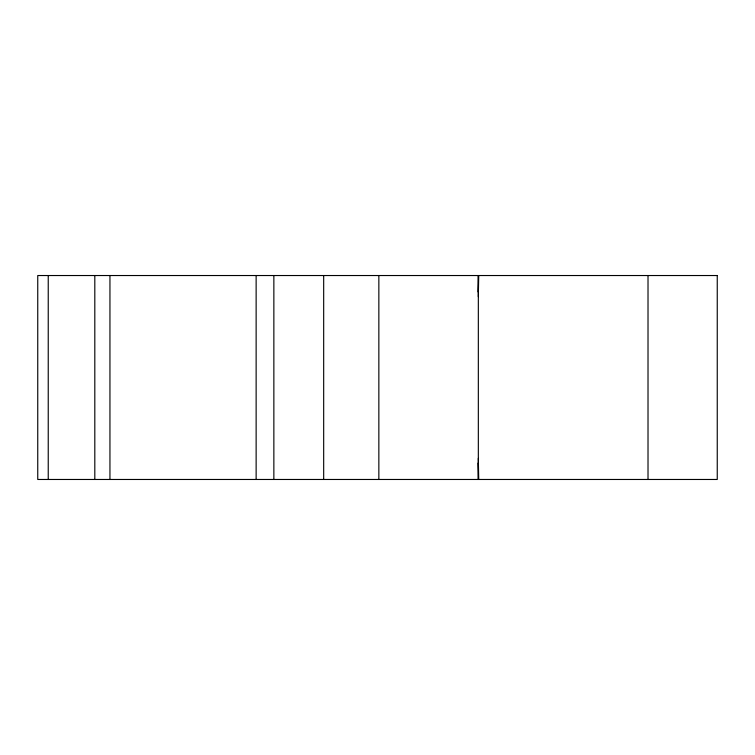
<?xml version="1.0" encoding="UTF-8"?>
<svg xmlns="http://www.w3.org/2000/svg" width="755" height="755" viewBox="0 0 755 755"><rect width="100%" height="100%" fill="white"/><g stroke="black" fill="none" stroke-linecap="round" stroke-linejoin="round"><path stroke-width="1.13" d="M478.094 291.94L478.33 275.528L478.33 479.472L478.094 463.06M478.302 296.63L478.727 275.528M478.302 458.37L478.727 479.472M648.016 275.528L648.016 479.472M378.85 275.528L378.85 479.472M323.678 275.528L323.678 479.472M273.857 275.528L273.857 479.472M256.134 275.528L256.134 479.472M109.947 275.528L109.947 479.472M94.809 275.528L94.809 479.472M48.235 275.528L48.235 479.472M717.25 275.528L37.75 275.528L37.75 479.472L717.25 479.472L717.25 275.528"/></g></svg>
